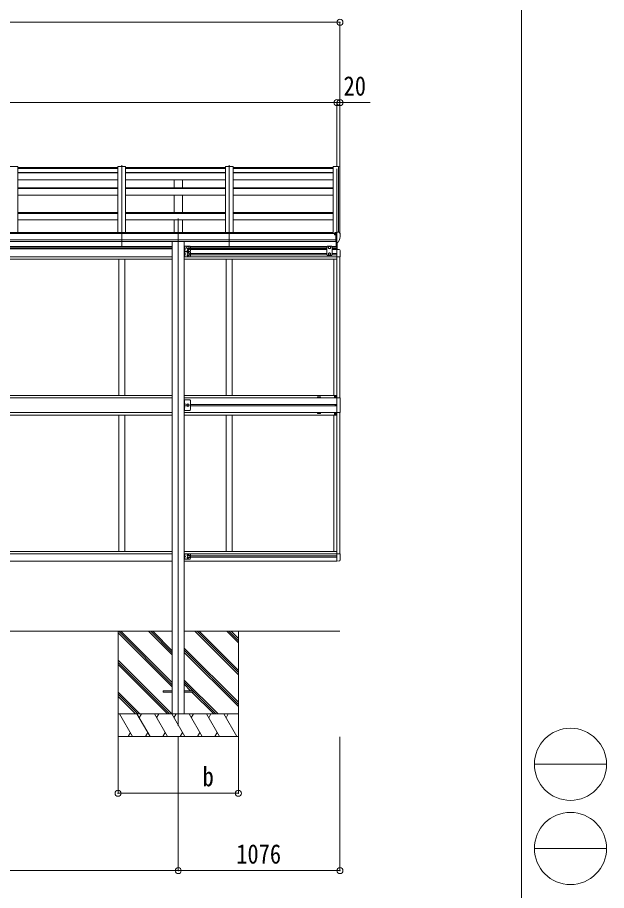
# Model space of a CAD drawing. Units: millimetres at full size, sheet at 1:40. Extents: x -11181 to 11305, y -7804 to 7716.
# Drawn here: x 7386 to 11305, y -2284 to 3526 of the extents above; entities that cross this region are included whole.
import ezdxf
from ezdxf.enums import TextEntityAlignment as Align

# ---------------------------------------------------------------- set-up
doc = ezdxf.new("R2010")
doc.units = ezdxf.units.MM
doc.header["$LTSCALE"] = 40
doc.header["$PDMODE"] = 32
doc.header["$PDSIZE"] = 40
for name, color, linetype, lineweight in [('0-0_0', 7, 'Continuous', 9), ('0-1_本体', 4, 'Continuous', 9), ('0-2_部品', 7, 'Continuous', 9), ('0-8_PARTS2', 2, 'Continuous', 9), ('0-A_寸法', 6, 'Continuous', 9), ('1-1_GLASS', 4, 'Continuous', 9), ('1-2_GLASS_SEAL', 7, 'Continuous', 9), ('F-0_240', 7, 'Continuous', 9)]:
    doc.layers.add(name, color=color, linetype=linetype, lineweight=lineweight)
doc.styles.add('ＭＳ ゴシック', font='')
doc.styles.get('ＭＳ ゴシック').set_extended_font_data('MS Gothic')

msp = doc.modelspace()

# ---------------------------------------------------------------- linework, layer by layer
at = {"layer": '0-0_0'}
for p, q in [((8415.76, -558.19), (5594.76, -558.19)), ((8055.26, -558.19), (8055.26, -1258.19)), ((8415.76, -928.2), (8055.26, -567.7)), ((8415.76, -914.06), (8059.89, -558.19)), ((8415.76, -899.92), (8074.03, -558.19)), ((8415.76, -716.07), (8257.88, -558.19)), ((8415.76, -701.93), (8272.02, -558.19)), ((8415.76, -687.79), (8286.16, -558.19)), ((9531.26, -558.19), (8494.76, -558.19)), ((8855.26, -847.2), (8566.25, -558.19)), ((8855.26, -833.06), (8580.39, -558.19)), ((8855.26, -818.92), (8594.53, -558.19)), ((8855.26, -635.07), (8778.38, -558.19)), ((8855.26, -620.93), (8792.52, -558.19)), ((8855.26, -606.79), (8806.66, -558.19)), ((8855.26, -558.19), (8855.26, -1258.19)), ((8855.26, -1031.05), (8494.76, -670.55)), ((8855.26, -1045.19), (8494.76, -684.69)), ((8411.9, -1108.19), (8055.26, -751.55)), ((8855.26, -1059.33), (8494.76, -698.84)), ((8397.76, -1108.19), (8055.26, -765.69)), ((8383.62, -1108.19), (8055.26, -779.84)), ((8720.27, -1108.19), (8494.76, -882.68)), ((8551.61, -953.68), (8494.76, -896.83)), ((8537.47, -953.68), (8494.76, -910.97)), ((8199.77, -1108.19), (8055.26, -963.68)), ((8185.63, -1108.19), (8055.26, -977.83)), ((8691.98, -1108.19), (8546.47, -962.68)), ((8706.13, -1108.19), (8555.26, -957.33)), ((8171.48, -1108.19), (8055.26, -991.97)), ((8055.26, -1108.19), (8855.26, -1108.19)), ((8152.15, -1258.19), (8065.55, -1108.19)), ((8267.62, -1258.19), (8181.02, -1108.19)), ((8211.02, -1108.19), (8196.02, -1134.17)), ((8383.09, -1258.19), (8296.49, -1108.19)), ((8311.49, -1134.17), (8326.49, -1108.19)), ((8498.56, -1258.19), (8411.96, -1108.19)), ((8426.96, -1134.17), (8441.96, -1108.19)), ((8614.03, -1258.19), (8527.43, -1108.19)), ((8542.43, -1134.17), (8557.43, -1108.19)), ((8729.5, -1258.19), (8642.9, -1108.19)), ((8657.9, -1134.17), (8672.9, -1108.19)), ((8844.97, -1258.19), (8758.37, -1108.19)), ((8773.37, -1134.17), (8788.37, -1108.19)), ((8855.26, -1258.19), (8055.26, -1258.19)), ((8137.15, -1232.21), (8122.15, -1258.19)), ((8252.62, -1232.21), (8237.62, -1258.19)), ((8368.09, -1232.21), (8353.09, -1258.19)), ((8483.56, -1232.21), (8468.56, -1258.19)), ((8599.03, -1232.21), (8584.03, -1258.19)), ((8714.5, -1232.21), (8699.5, -1258.19))]:
    msp.add_line(p, q, dxfattribs=at)
at = {"layer": '0-1_本体'}
for p, q in [((7338.26, 2533.35), (7388.26, 2533.35)), ((7388.26, 2533.35), (7388.26, 2094.06)), ((7388.26, 2527.29), (8054.26, 2527.29)), ((8054.26, 2520.35), (7388.26, 2520.35)), ((8054.26, 2533.35), (8054.26, 2094.06)), ((8054.26, 2533.35), (8104.26, 2533.35)), ((8104.26, 2533.35), (8104.26, 2094.06)), ((8104.26, 2527.29), (8770.26, 2527.29)), ((8770.26, 2520.35), (8104.26, 2520.35)), ((8770.26, 2533.35), (8770.26, 2094.06)), ((8770.26, 2533.35), (8820.26, 2533.35)), ((8820.26, 2533.35), (8820.26, 2094.06)), ((8820.26, 2527.29), (9486.26, 2527.29)), ((9486.26, 2520.35), (8820.26, 2520.35)), ((9486.26, 2533.35), (9486.26, 2087.35)), ((9522.18, 2533.15), (9521.56, 2531.53)), ((9522.26, 2533.26), (9522.26, 2097.53)), ((9530.31, 2532.93), (9522.48, 2533.34)), ((9531.25, 2532.04), (9531.26, 2090.99)), ((8054.26, 2493.63), (7388.26, 2493.63)), ((8054.26, 2491.05), (7388.26, 2491.05)), ((8054.26, 2446.32), (7388.26, 2446.32)), ((8770.26, 2493.63), (8104.26, 2493.63)), ((8770.26, 2491.05), (8104.26, 2491.05)), ((8770.26, 2446.32), (8104.26, 2446.32)), ((8427.76, 2392.58), (8427.76, 2446.32)), ((8482.76, 2392.58), (8482.76, 2446.32)), ((9486.26, 2493.63), (8820.26, 2493.63)), ((9486.26, 2491.05), (8820.26, 2491.05)), ((9486.26, 2446.32), (8820.26, 2446.32)), ((8054.26, 2392.58), (7388.26, 2392.58)), ((8054.26, 2387.02), (7388.26, 2387.02)), ((8770.26, 2392.58), (8104.26, 2392.58)), ((8770.26, 2387.02), (8104.26, 2387.02)), ((9486.26, 2392.58), (8820.26, 2392.58)), ((9486.26, 2387.02), (8820.26, 2387.02)), ((8054.26, 2343.02), (7388.26, 2343.02)), ((8770.26, 2343.02), (8104.26, 2343.02)), ((8427.76, 2228.93), (8427.76, 2343.02)), ((8482.76, 2228.93), (8482.76, 2343.02)), ((9486.26, 2343.02), (8820.26, 2343.02)), ((8054.26, 2228.93), (7388.26, 2228.93)), ((8054.26, 2222.14), (7388.26, 2222.14)), ((8770.26, 2228.93), (8104.26, 2228.93)), ((8770.26, 2222.14), (8104.26, 2222.14)), ((9486.26, 2228.93), (8820.26, 2228.93)), ((9486.26, 2222.14), (8820.26, 2222.14)), ((8054.26, 2178.58), (7388.26, 2178.58)), ((8770.26, 2178.58), (8104.26, 2178.58)), ((8427.76, 2094.06), (8427.76, 2178.58)), ((8482.76, 2094.06), (8482.76, 2178.58)), ((9486.26, 2178.58), (8820.26, 2178.58)), ((4529.26, 2094.06), (9481.26, 2094.06)), ((9481.26, 2087.35), (9481.26, 2094.06)), ((4505.76, 2087.35), (9504.76, 2087.35)), ((9504.76, 2046.13), (4505.76, 2046.13)), ((4505.76, 2034.28), (9504.76, 2034.35)), ((8415.76, 2034.19), (8415.76, -1108.22)), ((8494.76, 2034.19), (8494.76, -1108.22))]:
    msp.add_line(p, q, dxfattribs=at)
msp.add_lwpolyline([(9521.56, 2097.53), (9521.56, 2533.35), (9486.26, 2533.35)], dxfattribs=at)
msp.add_circle((9497.29, 2082.62), 3, dxfattribs=at)
for centre, radius, start, end in [((9522.46, 2533.04), 0.301, 87.13321, 158.93673), ((9530.26, 2531.93), 1, 6.67014, 87)]:
    msp.add_arc(centre, radius, start, end, dxfattribs=at)
at = {"layer": '0-2_部品'}
for p, q in [((9494.76, 2091.69), (9494.76, 2087.73)), ((9509.76, 2092.86), (9495.76, 2092.8)), ((9499.26, 2092.81), (9499.26, 2094.71)), ((9500.09, 2095.13), (9509.76, 2095.85)), ((9509.76, 2096.63), (9511.26, 2096.63)), ((9509.76, 2096.63), (9509.76, 2090.46)), ((9511.26, 2029.04), (9511.26, 2097.54)), ((9526.35, 2096.98), (9530.42, 2091.17)), ((9499.76, 2082.63), (9499.46, 2082.63)), ((9500.29, 2082.63), (9499.76, 2082.63)), ((9504.76, 2087.81), (9511.26, 2088.21)), ((9518.88, 2030.86), (9528.63, 2046.23)), ((9533.26, 2088.17), (9533.26, 2087.54)), ((9504.76, 2032.24), (9510.26, 2032.24)), ((9510.76, 2031.24), (9510.26, 2032.24)), ((9511.26, 2031.24), (9510.76, 2031.24)), ((9512.76, 2029.13), (9511.26, 2029.04)), ((9512.76, 2029.13), (9516.47, 2029.36))]:
    msp.add_line(p, q, dxfattribs=at)
at = {"layer": '0-2_部品', "color": 4}
for p, q in [((8415.76, -953.68), (8355.26, -953.68)), ((8355.26, -953.68), (8355.26, -962.68)), ((8415.76, -962.68), (8355.26, -962.68)), ((8555.26, -953.68), (8494.76, -953.68)), ((8555.26, -962.68), (8494.76, -962.68)), ((8555.26, -953.68), (8555.26, -962.68))]:
    msp.add_line(p, q, dxfattribs=at)
at = {"layer": '0-2_部品'}
for points in [[(9500.09, 2095.13), (9499.92, 2095.11), (9499.76, 2095.08), (9499.62, 2095.04), (9499.49, 2094.98), (9499.39, 2094.92), (9499.32, 2094.86), (9499.27, 2094.79), (9499.26, 2094.71)], [(9511.26, 2097.54), (9523.26, 2097.54), (9525.59, 2097.4)], [(9494.76, 2084.24), (9494.76, 2082.63), (9494.29, 2082.63)], [(9499.46, 2083.81), (9499.46, 2082.63), (9494.76, 2082.63)], [(9504.76, 2032.24), (9504.76, 2090.46), (9509.76, 2090.46)], [(9511.26, 2042.93), (9508.1, 2043.34), (9504.76, 2043.77)]]:
    msp.add_lwpolyline(points, dxfattribs=at)
for centre, radius, start, end in [((9525.53, 2096.4), 1, 35, 86.5), ((9497.26, 2082.63), 2.5, 28.35764, 180), ((9497.26, 2082.63), 2.5, 0, 28.35764), ((9526.03, 2047.73), 3, 330, 348.16652), ((9340.77, 2087.55), 192.49, 347.8767, 359.9992), ((9530.26, 2088.17), 3, 0, 87), ((9516.28, 2032.36), 3, 273.5, 330)]:
    msp.add_arc(centre, radius, start, end, dxfattribs=at)
msp.add_ellipse((9495.76, 2091.7), major_axis=(0.02, 1.1), ratio=0.906239, start_param=0.0206394, end_param=1.5914357, dxfattribs=at)
at = {"layer": '0-8_PARTS2'}
for p, q in [((8079.26, 1999.35), (8079.26, 2543.19)), ((8795.26, 1999.35), (8795.26, 2543.19)), ((9511.26, 2518.63), (9511.26, 1999.35)), ((8455.26, 2188.15), (8455.26, -1187.08))]:
    msp.add_line(p, q, dxfattribs=at)
at = {"layer": '0-A_寸法'}
for p, q in [((-532.73, 3493.68), (9531.25, 3493.68)), ((9531.25, 3493.68), (9531.25, 2533.38)), ((9511.25, 2959.35), (4499.26, 2959.35)), ((9511.25, 2959.35), (9531.25, 2959.35)), ((9511.25, 2959.35), (9511.25, 2533.38)), ((9511.25, 2959.35), (9511.25, 2533.38)), ((9531.25, 2959.35), (9731.25, 2959.35)), ((9531.25, 2959.35), (9531.25, 2533.38)), ((8055.26, -1636.08), (8055.26, -1261.67)), ((8455.26, -2151.07), (8455.26, -1261.67)), ((8855.26, -1636.08), (8855.26, -1261.67)), ((9531.25, -2151.07), (9531.25, -1261.67)), ((8855.26, -1636.08), (8055.26, -1636.08)), ((8455.26, -2151.07), (5555.26, -2151.07)), ((9531.25, -2151.07), (8455.26, -2151.07))]:
    msp.add_line(p, q, dxfattribs=at)
for p in [(9531.25, 3493.68), (9511.25, 2959.35), (9531.25, 2959.35), (8055.26, -1636.08), (8855.26, -1636.08), (8455.26, -2151.07), (9531.25, -2151.07)]:
    msp.add_point(p, dxfattribs=at)
at = {"layer": '1-1_GLASS'}
for p, q in [((5594.76, 2003.03), (8415.76, 2003.03)), ((5594.76, 1999.53), (8415.76, 1999.53)), ((5594.76, 1990.53), (8415.76, 1990.53)), ((5594.76, 1987.03), (8415.76, 1987.03)), ((8534.76, 2003.03), (9446.78, 2003.03)), ((8536.73, 1999.53), (9443.78, 1999.53)), ((8536.76, 1990.53), (9443.78, 1990.53)), ((8536.76, 1987.03), (9443.78, 1987.03)), ((9443.78, 1982.03), (8536.76, 1982.03)), ((9475.78, 2003.03), (9511.28, 2003.03)), ((9478.78, 1999.53), (9511.28, 1999.53)), ((9478.78, 1990.53), (9511.28, 1990.53)), ((9478.78, 1987.03), (9511.28, 1987.03)), ((9511.28, 1982.03), (9478.78, 1982.03)), ((9511.28, 1982.73), (9511.28, 945.53)), ((5594.76, 1933.53), (8415.76, 1933.53)), ((5594.76, 1917.53), (8415.76, 1917.53)), ((8059.28, 1917.53), (8059.28, 1010.53)), ((8099.28, 1917.53), (8099.28, 1010.53)), ((9511.28, 1933.53), (8494.76, 1933.53)), ((8494.76, 1917.53), (9511.28, 1917.53)), ((8536.76, 1956.03), (9443.78, 1956.03)), ((8536.76, 1947.03), (9443.78, 1947.03)), ((8775.28, 1917.53), (8775.28, 1010.53)), ((8815.28, 1917.53), (8815.28, 1010.53)), ((9478.78, 1956.03), (9511.28, 1956.03)), ((9478.78, 1947.03), (9511.28, 1947.03)), ((9491.28, 1917.53), (9491.28, 1010.53)), ((9491.28, 1917.53), (9491.28, 1010.53)), ((9531.28, 1933.33), (9531.28, 994.73)), ((5594.76, 1010.53), (8415.76, 1010.53)), ((5594.76, 994.53), (8415.76, 994.53)), ((8494.76, 1010.53), (9511.28, 1010.53)), ((8494.76, 994.53), (9511.28, 994.53)), ((8536.76, 949.97), (9511.28, 949.97)), ((9511.28, 940.97), (8536.76, 940.97)), ((9511.28, 945.73), (9511.28, -91.47)), ((5594.76, 896.53), (8415.76, 896.53)), ((5594.76, 880.53), (8415.76, 880.53)), ((8059.28, -26.47), (8059.28, 880.53)), ((8099.28, -26.47), (8099.28, 880.53)), ((9511.28, 896.53), (8494.76, 896.53)), ((8494.76, 880.53), (9511.28, 880.53)), ((8775.28, -26.47), (8775.28, 880.53)), ((8815.28, -26.47), (8815.28, 880.53)), ((9491.28, 880.53), (9491.28, -26.47)), ((9491.28, 880.53), (9491.28, -26.47)), ((9531.28, 896.33), (9531.28, -42.27)), ((5594.76, -26.47), (8415.76, -26.47)), ((5594.76, -42.47), (8415.76, -42.47)), ((8494.76, -26.47), (9511.28, -26.47)), ((8494.76, -42.47), (9511.28, -42.47)), ((8536.76, -55.97), (9511.28, -55.97)), ((9511.28, -26.47), (9511.28, -42.47)), ((5594.76, -90.97), (8415.76, -90.97)), ((8494.76, -90.97), (9511.28, -90.97)), ((8536.76, -64.97), (9511.28, -64.97))]:
    msp.add_line(p, q, dxfattribs=at)
for points in [[(9381.28, 997.53), (9401.28, 997.53), (9401.28, 1002.53), (9381.28, 1002.53)], [(9381.28, 895.53), (9401.28, 895.53), (9401.28, 890.53), (9381.28, 890.53)]]:
    msp.add_lwpolyline(points, close=True, dxfattribs=at)
at = {"layer": '1-2_GLASS_SEAL'}
for p, q in [((8494.76, 2004.03), (8494.76, 1969.03)), ((8531.76, 2004.03), (8494.76, 2004.03)), ((8497.26, 2004.03), (8497.26, 1969.03)), ((8497.76, 1991.53), (8497.26, 1991.62)), ((8497.26, 1986.53), (8504.26, 1986.53)), ((8497.76, 1999.53), (8498.56, 1999.39)), ((8497.76, 1991.53), (8498.56, 1991.67)), ((8497.76, 1981.53), (8498.56, 1981.39)), ((8536.76, 1999.03), (8536.76, 1974.03)), ((9447.78, 2004.03), (9443.78, 2000.03)), ((9443.78, 2000.03), (9443.78, 1946.54)), ((9474.78, 2004.03), (9447.78, 2004.03)), ((9474.78, 2004.03), (9478.78, 2000.03)), ((9478.78, 1946.54), (9478.78, 2000.03)), ((9504.76, 2032.23), (9510.26, 2032.23)), ((9505.78, 2003.03), (9505.78, 2032.23)), ((9510.76, 2031.23), (9510.26, 2032.23)), ((9511.26, 2031.23), (9510.76, 2031.23)), ((9512.76, 2029.12), (9511.26, 2029.03)), ((9511.28, 2029.03), (9511.28, 1982.53)), ((9511.28, 1982.53), (9526.56, 1981.73)), ((9512.76, 2029.12), (9516.47, 2029.35)), ((9512.78, 1982.53), (9512.78, 2029.13)), ((9531.78, 1976.24), (9531.78, 1933.33)), ((8494.76, 1969.03), (8494.76, 1934.03)), ((8531.76, 1969.03), (8494.76, 1969.03)), ((8531.76, 1969.03), (8494.76, 1969.03)), ((8531.76, 1934.03), (8494.76, 1934.03)), ((8497.76, 1973.53), (8497.26, 1973.62)), ((8497.26, 1969.03), (8497.26, 1934.03)), ((8497.76, 1956.53), (8497.26, 1956.62)), ((8497.26, 1951.53), (8504.26, 1951.53)), ((8497.76, 1938.53), (8497.26, 1938.62)), ((8497.76, 1973.53), (8498.56, 1973.67)), ((8497.76, 1964.53), (8498.56, 1964.39)), ((8497.76, 1956.53), (8498.56, 1956.67)), ((8497.76, 1946.53), (8498.56, 1946.39)), ((8497.76, 1938.53), (8498.56, 1938.67)), ((8536.76, 1964.03), (8536.76, 1939.03)), ((9447.78, 1942.54), (9443.78, 1946.54)), ((9474.78, 1942.54), (9447.78, 1942.54)), ((9461.28, 1959.04), (9454.78, 1955.28)), ((9454.78, 1955.28), (9454.78, 1947.78)), ((9454.78, 1947.78), (9461.28, 1944.03)), ((9467.78, 1955.28), (9461.28, 1959.04)), ((9461.28, 1944.03), (9467.78, 1947.78)), ((9467.78, 1947.78), (9467.78, 1955.28)), ((9474.78, 1942.54), (9478.78, 1946.54)), ((9511.28, 1933.33), (9531.78, 1933.33)), ((9498.78, 1005.03), (9497.78, 1005.03)), ((9501.78, 1004.03), (9502.78, 1004.03)), ((8531.76, 981.48), (8494.76, 981.48)), ((8497.26, 981.48), (8497.26, 911.48)), ((8497.76, 951.48), (8497.26, 951.56)), ((8497.26, 951.48), (8504.26, 946.48)), ((8497.26, 946.48), (8504.26, 946.48)), ((8497.26, 941.48), (8504.26, 946.48)), ((8497.76, 933.48), (8497.26, 933.56)), ((8497.76, 959.48), (8498.56, 959.33)), ((8497.76, 951.48), (8498.56, 951.62)), ((8497.76, 941.48), (8498.56, 941.33)), ((8497.76, 933.48), (8498.56, 933.62)), ((8536.76, 916.48), (8536.76, 976.48)), ((9500.05, 946.12), (9499.23, 946.12)), ((9502.51, 946.94), (9503.33, 946.94)), ((9498.78, 888.03), (9497.78, 888.03)), ((9501.78, 889.03), (9502.78, 889.03)), ((8494.76, -42.97), (8494.76, -77.97)), ((8531.76, -42.97), (8494.76, -42.97)), ((8497.26, -42.97), (8497.26, -77.97)), ((8497.76, -55.47), (8497.26, -55.38)), ((8497.76, -47.47), (8498.56, -47.61)), ((8497.76, -55.47), (8498.56, -55.33)), ((8536.76, -47.97), (8536.76, -72.97)), ((9511.28, -42.27), (9531.78, -42.27)), ((9531.78, -85.18), (9531.78, -42.27)), ((8531.76, -77.97), (8494.76, -77.97)), ((8497.26, -60.47), (8504.26, -60.47)), ((8497.76, -73.47), (8497.26, -73.38)), ((8497.76, -65.47), (8498.56, -65.61)), ((8497.76, -73.47), (8498.56, -73.33)), ((9511.28, -91.47), (9526.56, -90.67))]:
    msp.add_line(p, q, dxfattribs=at)
for points in [[(8496.88, 1995.53), (8497.51, 1996.72), (8499.74, 1997.83)], [(8496.88, 1995.53), (8497.51, 1994.34), (8499.74, 1993.23)], [(8496.88, 1977.53), (8497.51, 1978.72), (8499.74, 1979.83)], [(8496.88, 1977.53), (8497.51, 1976.34), (8499.74, 1975.23)], [(8497.76, 1991.53), (8497.76, 1999.53), (8497.26, 1999.44), (8497.26, 1991.62)], [(8497.26, 1991.53), (8504.26, 1986.53), (8497.26, 1981.53)], [(8497.76, 1973.53), (8497.76, 1981.53), (8497.26, 1981.44), (8497.26, 1973.62)], [(9454.78, 1998.78), (9461.28, 2002.54), (9467.78, 1998.78)], [(9467.78, 1998.78), (9467.78, 1991.28), (9461.28, 1987.53), (9454.78, 1991.28), (9454.78, 1998.78)], [(8496.88, 1960.53), (8497.51, 1961.72), (8499.74, 1962.83)], [(8496.88, 1960.53), (8497.51, 1959.34), (8499.74, 1958.23)], [(8496.88, 1942.53), (8497.51, 1943.72), (8499.74, 1944.83)], [(8496.88, 1942.53), (8497.51, 1941.34), (8499.74, 1940.23)], [(8497.76, 1956.53), (8497.76, 1964.53), (8497.26, 1964.44), (8497.26, 1956.62)], [(8497.26, 1956.53), (8504.26, 1951.53), (8497.26, 1946.53)], [(8497.76, 1938.53), (8497.76, 1946.53), (8497.26, 1946.44), (8497.26, 1938.62)], [(9497.78, 1005.03), (9497.78, 1004.03), (9498.78, 1004.03)], [(9500.78, 1006.03), (9500.78, 1007.03), (9499.78, 1007.03), (9499.78, 1006.03)], [(9499.78, 1003.03), (9499.78, 1002.03), (9500.78, 1002.03), (9500.78, 1003.03)], [(9502.78, 1004.03), (9502.78, 1005.03), (9501.78, 1005.03)], [(9511.28, 995.53), (9531.98, 995.53), (9531.98, 897.53), (9511.28, 897.53)], [(8531.76, 911.48), (8494.76, 911.48), (8494.76, 981.48)], [(8496.88, 955.48), (8497.51, 956.66), (8499.74, 957.78)], [(8496.88, 955.48), (8497.51, 954.29), (8499.74, 953.18)], [(8496.88, 937.48), (8497.51, 938.66), (8499.74, 939.78)], [(8496.88, 937.48), (8497.51, 936.29), (8499.74, 935.18)], [(8497.76, 951.48), (8497.76, 959.48), (8497.26, 959.39), (8497.26, 951.56)], [(8497.76, 933.48), (8497.76, 941.48), (8497.26, 941.39), (8497.26, 933.56)], [(9499.23, 946.12), (9499.23, 946.94), (9500.05, 946.94)], [(9500.87, 947.76), (9500.87, 948.58), (9501.69, 948.58), (9501.69, 947.76)], [(9501.69, 945.3), (9501.69, 944.48), (9500.87, 944.48), (9500.87, 945.3)], [(9503.33, 946.94), (9503.33, 946.12), (9502.51, 946.12)], [(9497.78, 888.03), (9497.78, 889.03), (9498.78, 889.03)], [(9499.78, 890.03), (9499.78, 891.03), (9500.78, 891.03), (9500.78, 890.03)], [(9500.78, 887.03), (9500.78, 886.03), (9499.78, 886.03), (9499.78, 887.03)], [(9502.78, 889.03), (9502.78, 888.03), (9501.78, 888.03)], [(8496.88, -51.47), (8497.51, -50.28), (8499.74, -49.17)], [(8496.88, -51.47), (8497.51, -52.66), (8499.74, -53.77)], [(8497.76, -55.47), (8497.76, -47.47), (8497.26, -47.56), (8497.26, -55.38)], [(8497.26, -55.47), (8504.26, -60.47), (8497.26, -65.47)], [(8496.88, -69.47), (8497.51, -68.28), (8499.74, -67.17)], [(8496.88, -69.47), (8497.51, -70.66), (8499.74, -71.77)], [(8497.76, -73.47), (8497.76, -65.47), (8497.26, -65.56), (8497.26, -73.38)]]:
    msp.add_lwpolyline(points, dxfattribs=at)
for points in [[(8519.76, 1987.53), (8513.26, 1991.28), (8513.26, 1998.78), (8519.76, 2002.54), (8526.26, 1998.78), (8526.26, 1991.28)], [(8526.76, 1944.03), (8520.26, 1947.78), (8520.26, 1955.28), (8526.76, 1959.04), (8533.26, 1955.28), (8533.26, 1947.78)], [(8512.25, 946.48), (8516.01, 939.98), (8523.51, 939.98), (8527.26, 946.48), (8523.51, 952.98), (8516.01, 952.98)], [(8526.76, -67.97), (8520.26, -64.22), (8520.26, -56.72), (8526.76, -52.96), (8533.26, -56.72), (8533.26, -64.22)]]:
    msp.add_lwpolyline(points, close=True, dxfattribs=at)
for centre, radius in [((8519.76, 1995.03), 8.5), ((8519.76, 1995.03), 7.5), ((8519.76, 1995.03), 6.5), ((8519.76, 1978.03), 4.25), ((9461.28, 1995.03), 8.5), ((9461.28, 1995.03), 7.5), ((9461.28, 1995.03), 6.5), ((8526.76, 1951.53), 8.5), ((8526.76, 1951.53), 7.5), ((8526.76, 1951.53), 6.5), ((9461.28, 1951.53), 8.5), ((9461.28, 1951.53), 7.5), ((9461.28, 1951.53), 6.5), ((9500.28, 1004.53), 5.9), ((8519.76, 946.48), 8.5), ((8519.76, 946.48), 7.5), ((8519.76, 946.48), 6.5), ((8519.76, 946.48), 5.5), ((9501.28, 946.53), 3.75), ((9500.28, 888.53), 5.9), ((8526.76, -60.47), 8.5), ((8526.76, -60.47), 7.5), ((8526.76, -60.47), 6.5)]:
    msp.add_circle(centre, radius, dxfattribs=at)
for centre, radius, start, end in [((8498.41, 1998.5), 0.9, 32.05588, 80), ((8498.41, 1992.56), 0.9, 280, 327.94412), ((8498.41, 1980.5), 0.9, 32.05588, 80), ((8493.66, 1995.53), 6.5, 327.94412, 32.05588), ((8493.66, 1977.53), 6.5, 327.94412, 32.05588), ((8526.76, 1986.53), 4.25, 173.70569, 85.23923), ((8531.76, 1999.03), 5, 0, 90), ((9516.28, 2032.34), 3, 273.5, 330), ((9526.28, 1976.24), 5.5, 0, 87), ((8498.41, 1974.56), 0.9, 280, 327.94412), ((8498.41, 1963.5), 0.9, 32.05588, 80), ((8498.41, 1957.56), 0.9, 280, 327.94412), ((8498.41, 1945.5), 0.9, 32.05588, 80), ((8498.41, 1939.56), 0.9, 280, 327.94412), ((8493.66, 1960.53), 6.5, 327.94412, 32.05588), ((8493.66, 1942.53), 6.5, 327.94412, 32.05588), ((8519.76, 1960.03), 4.25, 353.70569, 265.23923), ((8519.76, 1943.03), 4.25, 94.76077, 6.29431), ((8531.76, 1974.03), 5, 270, 0), ((8531.76, 1964.03), 5, 0, 90), ((8531.76, 1939.03), 5, 270, 0), ((9498.78, 1006.03), 1, 270, 0), ((9498.78, 1003.03), 1, 0, 90), ((9501.78, 1006.03), 1, 180, 270), ((9501.78, 1003.03), 1, 90, 180), ((8498.41, 958.45), 0.9, 32.05588, 80), ((8498.41, 952.5), 0.9, 280, 327.94412), ((8498.41, 940.45), 0.9, 32.05588, 80), ((8498.41, 934.5), 0.9, 280, 327.94412), ((8493.66, 955.48), 6.5, 327.94412, 32.05588), ((8493.66, 937.48), 6.5, 327.94412, 32.05588), ((8531.76, 976.48), 5, 0, 90), ((9500.05, 947.76), 0.82, 270, 0), ((9500.05, 945.3), 0.82, 0, 90), ((9502.51, 947.76), 0.82, 180, 270), ((9502.51, 945.3), 0.82, 90, 180), ((8531.76, 916.48), 5, 270, 0), ((9498.78, 890.03), 1, 270, 0), ((9498.78, 887.03), 1, 0, 90), ((9501.78, 890.03), 1, 180, 270), ((9501.78, 887.03), 1, 90, 180), ((8498.41, -48.5), 0.9, 32.05588, 80), ((8498.41, -54.44), 0.9, 280, 327.94412), ((8493.66, -51.47), 6.5, 327.94412, 32.05588), ((8519.76, -51.97), 4.25, 353.70569, 265.23923), ((8531.76, -47.97), 5, 0, 90), ((8498.41, -66.5), 0.9, 32.05588, 80), ((8498.41, -72.44), 0.9, 280, 327.94412), ((8493.66, -69.47), 6.5, 327.94412, 32.05588), ((8519.76, -68.97), 4.25, 94.76077, 6.29431), ((8531.76, -72.97), 5, 270, 0), ((9526.28, -85.18), 5.5, 273, 0)]:
    msp.add_arc(centre, radius, start, end, dxfattribs=at)
at = {"layer": 'F-0_240', "color": 5}
msp.add_line((10739.39, 7716.46), (10739.39, -7803.54), dxfattribs=at)
at = {"layer": 'F-0_240', "color": 4}
for p, q in [((10824.88, -1443.54), (11304.88, -1443.54)), ((10824.88, -2003.54), (11304.88, -2003.54))]:
    msp.add_line(p, q, dxfattribs=at)
for centre in [(11064.88, -1443.54), (11064.88, -2003.54)]:
    msp.add_circle(centre, 240, dxfattribs=at)

# ---------------------------------------------------------------- texts
at = {"layer": '0-A_寸法', "color": 7, "style": 'ＭＳ ゴシック', "width": 0.85}
for s, p in [('20', (9555.25, 2967.35)), ('b', (8617.26, -1628.08)), ('1076', (8841.26, -2143.07))]:
    msp.add_text(s, height=129, dxfattribs=at).set_placement(p, align=Align.BOTTOM_LEFT)

doc.saveas('drawing.dxf')
